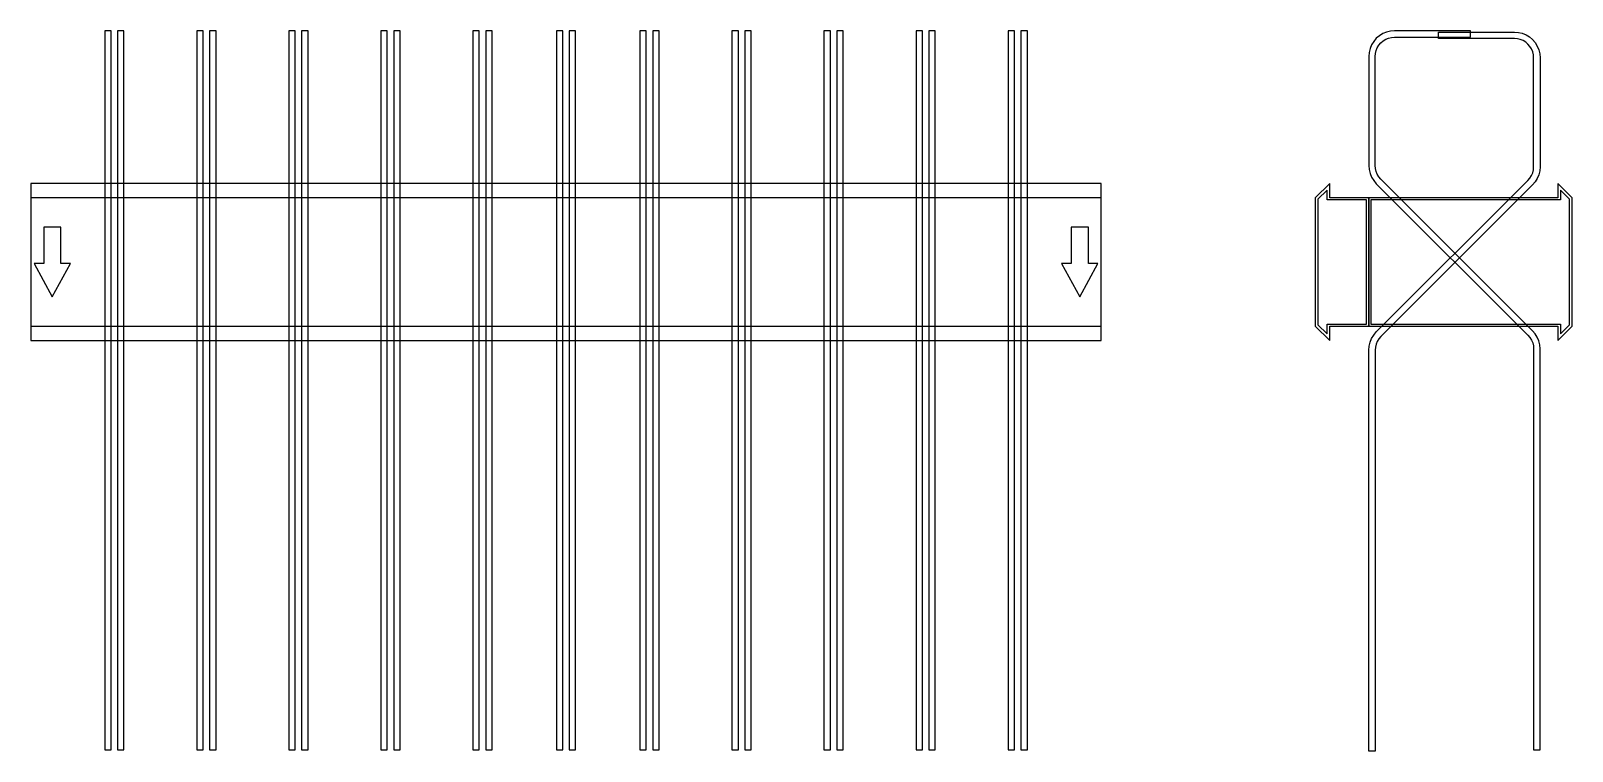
# Model space of a CAD drawing. Extents: x 0 to 1440, y -457 to 216.
import ezdxf

# ---------------------------------------------------------------- set-up
doc = ezdxf.new("R2010")
doc.units = 0
doc.layers.add('Halfen', color=7, linetype='CONTINUOUS')

msp = doc.modelspace()

# ---------------------------------------------------------------- linework, layer by layer
at = {"layer": 'Halfen', "color": 7}
for points in [[(75, -456.177), (75, 216.147), (69, 216.147), (69, -456.177)], [(87, -456.177), (87, 216.147), (81, 216.147), (81, -456.177)], [(161, -456.177), (161, 216.147), (155, 216.147), (155, -456.177)], [(173, -456.177), (173, 216.147), (167, 216.147), (167, -456.177)], [(247, -456.177), (247, 216.147), (241, 216.147), (241, -456.177)], [(259, -456.177), (259, 216.147), (253, 216.147), (253, -456.177)], [(333, -456.177), (333, 216.147), (327, 216.147), (327, -456.177)], [(345, -456.177), (345, 216.147), (339, 216.147), (339, -456.177)], [(419, -456.177), (419, 216.147), (413, 216.147), (413, -456.177)], [(431, -456.177), (431, 216.147), (425, 216.147), (425, -456.177)], [(497, -456.177), (497, 216.147), (491, 216.147), (491, -456.177)], [(509, -456.177), (509, 216.147), (503, 216.147), (503, -456.177)], [(575, -456.177), (575, 216.147), (569, 216.147), (569, -456.177)], [(587, -456.177), (587, 216.147), (581, 216.147), (581, -456.177)], [(661, -456.177), (661, 216.147), (655, 216.147), (655, -456.177)], [(673, -456.177), (673, 216.147), (667, 216.147), (667, -456.177)], [(747, -456.177), (747, 216.147), (741, 216.147), (741, -456.177)], [(759, -456.177), (759, 216.147), (753, 216.147), (753, -456.177)], [(833, -456.177), (833, 216.147), (827, 216.147), (827, -456.177)], [(845, -456.177), (845, 216.147), (839, 216.147), (839, -456.177)], [(919, -456.177), (919, 216.147), (913, 216.147), (913, -456.177)], [(931, -456.177), (931, 216.147), (925, 216.147), (925, -456.177)], [(1410, -456.177), (1410, -81.213), (1409.705, -77.459), (1408.825, -73.797), (1407.384, -70.317), (1405.416, -67.106), (1402.971, -64.243), (1261.272, 77.456), (1259.438, 79.604), (1257.962, 82.012), (1256.881, 84.621), (1256.222, 87.368), (1256, 90.184), (1256, 192.147), (1256.222, 194.963), (1256.881, 197.71), (1257.962, 200.319), (1259.438, 202.728), (1261.272, 204.875), (1263.42, 206.71), (1265.828, 208.186), (1268.438, 209.266), (1271.184, 209.926), (1274, 210.147), (1345, 210.147), (1345, 216.147), (1274, 216.147), (1270.246, 215.852), (1266.584, 214.973), (1263.104, 213.532), (1259.893, 211.564), (1257.029, 209.118), (1254.584, 206.254), (1252.616, 203.043), (1251.175, 199.564), (1250.295, 195.902), (1250, 192.147), (1250, 90.184), (1250.295, 86.429), (1251.175, 82.767), (1252.616, 79.288), (1254.584, 76.077), (1257.029, 73.213), (1398.728, -68.485), (1400.562, -70.633), (1402.038, -73.041), (1403.119, -75.651), (1403.778, -78.397), (1404, -81.213), (1404, -456.177)], [(1250, -457.324), (1250, -82.361), (1250.295, -78.606), (1251.175, -74.944), (1252.616, -71.465), (1254.584, -68.254), (1257.029, -65.39), (1398.728, 76.308), (1400.562, 78.456), (1402.038, 80.865), (1403.119, 83.474), (1403.778, 86.221), (1404, 89.036), (1404, 191), (1403.778, 193.816), (1403.119, 196.562), (1402.038, 199.172), (1400.562, 201.58), (1398.728, 203.728), (1396.58, 205.562), (1394.172, 207.038), (1391.562, 208.119), (1388.816, 208.778), (1386, 209), (1315, 209), (1315, 215), (1386, 215), (1389.754, 214.705), (1393.416, 213.825), (1396.896, 212.384), (1400.107, 210.416), (1402.971, 207.971), (1405.416, 205.107), (1407.384, 201.896), (1408.825, 198.416), (1409.705, 194.754), (1410, 191), (1410, 89.036), (1409.705, 85.282), (1408.825, 81.62), (1407.384, 78.141), (1405.416, 74.929), (1402.971, 72.066), (1261.272, -69.633), (1259.438, -71.78), (1257.962, -74.189), (1256.881, -76.798), (1256.222, -79.545), (1256, -82.361), (1256, -457.324)], [(0, -73.5), (1000, -73.5), (1000, 73.5), (0, 73.5)], [(1250, -60), (1250, 60), (1213.5, 60), (1213.5, 73.5), (1200, 60), (1200, -60), (1213.5, -73.5), (1213.5, -60)], [(1440, -60), (1440, 60), (1426.5, 73.5), (1426.5, 60), (1250, 60), (1250, -60), (1426.5, -60), (1426.5, -73.5)], [(0, -60), (1000, -60), (1000, 60), (0, 60)], [(1248, -58), (1248, 58), (1211, 58), (1211, 67.25), (1202.5, 58.75), (1202.5, -58.75), (1211, -67.25), (1211, -58)], [(1437.5, -58.75), (1437.5, 58.75), (1429, 67.25), (1429, 58), (1252, 58), (1252, -58), (1429, -58), (1429, -67.25)], [(20, -32.5), (37, -1.5), (28, -1.5), (28, 32.5), (12, 32.5), (12, -1.5), (3, -1.5)], [(980, -32.5), (997, -1.5), (988, -1.5), (988, 32.5), (972, 32.5), (972, -1.5), (963, -1.5)]]:
    msp.add_lwpolyline(points, close=True, dxfattribs=at)

doc.saveas('drawing.dxf')
